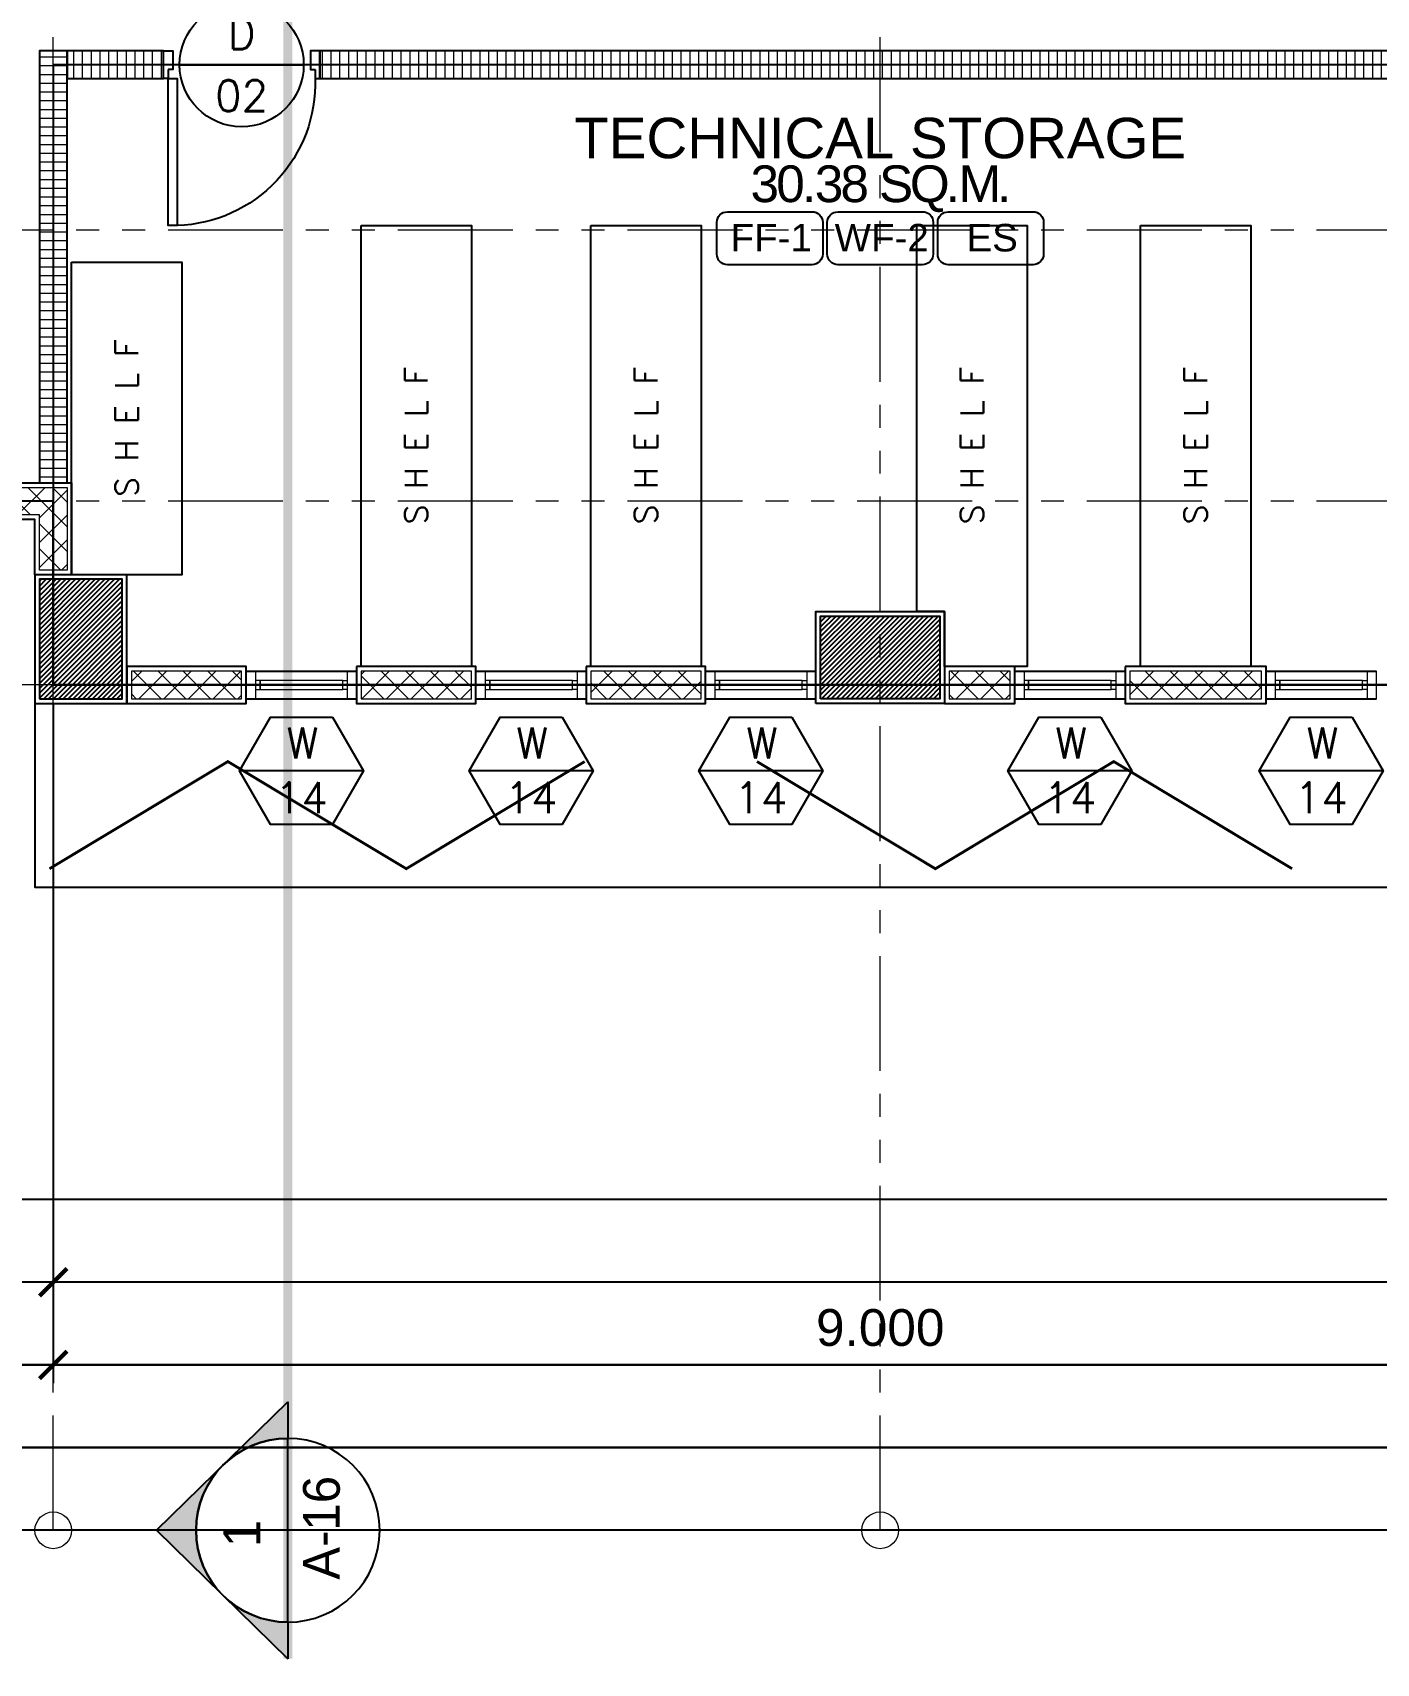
# Model space of a CAD drawing. Header units: metres. Extents: x -12400 to 1, y 0 to 106422.
# Drawn here: x -12069.87 to -12062.55, y 106383.25 to 106392.12 of the extents above; entities that cross this region are included whole.
import ezdxf
from ezdxf.enums import TextEntityAlignment as Align

# ---------------------------------------------------------------- set-up
doc = ezdxf.new("R2010")
doc.units = ezdxf.units.M
doc.header["$PDMODE"] = 35
doc.linetypes.add('CENTER', pattern=[2, 1.25, -0.25, 0.25, -0.25])
doc.linetypes.add('PHANTOM2', pattern=[1.25, 0.625, -0.125, 0.125, -0.125, 0.125, -0.125])
for name, color, linetype, lineweight in [('.3', 6, 'Continuous', 30), ('0.1', 1, 'Continuous', 9), ('0.20', 2, 'Continuous', 20), ('A-DIM-100', 8, 'Continuous', 0), ('DIM 001', 251, 'Continuous', 13), ('HATCH', 250, 'Continuous', 5), ('W', 140, 'Continuous', 80)]:
    doc.layers.add(name, color=color, linetype=linetype, lineweight=lineweight)
for name, color, linetype in [('1AR', 1, 'Continuous'), ('A_ELEV_TARGET', 1, 'Continuous'), ('FIXTURE', 35, 'Continuous'), ('FURNITURE', 1, 'Continuous'), ('SCH-DOOR', 23, 'Continuous'), ('SCH-FLR', 224, 'Continuous'), ('SCH-WIND', 181, 'Continuous'), ('stone', 15, 'Continuous'), ('txt', 2, 'Continuous'), ('WALL', 7, 'Continuous'), ('WINDOW', 1, 'Continuous')]:
    doc.layers.add(name, color=color, linetype=linetype)
doc.layers.add('GUIDELINES', color=206, linetype='Continuous', plot=False)
doc.styles.add('1', font='architxt.shx', dxfattribs={"width": 0.85, "height": 400})
doc.styles.add('arial', font='arial.ttf')
doc.styles.add('Arial-Bold', font='arial.ttf')
doc.styles.add('DIMTXT-100', font='arial.ttf')
doc.styles.add('swis721', font='swiss.ttf')
doc.styles.add('T-0.15', font='romans.shx', dxfattribs={"height": 0.15})
doc.styles.add('T.25', font='romans.shx', dxfattribs={"height": 0.2})
doc.dimstyles.new('D-100', dxfattribs={"dimtxt": 0.2, "dimasz": 0.15, "dimexe": 0.1, "dimexo": 0.1, "dimgap": 0.1, "dimtad": 1, "dimdec": 3, "dimzin": 4, "dimdsep": 46, "dimtxsty": 'DIMTXT-100', "dimblk": 'ARCHTICK', "dimcen": 0.2, "dimdle": 0.1, "dimclrd": 8, "dimclre": 8, "dimclrt": 2, "dimadec": 0, "dimazin": 1, "dimtfac": 1, "dimtdec": 3, "dimtofl": 0, "dimtmove": 2, "dimatfit": 3, "dimfxl": 1, "dimarcsym": 0})
doc.dimstyles.new('DIM 200', dxfattribs={"dimtxt": 200, "dimasz": 1, "dimexe": 0, "dimexo": 40, "dimgap": 50, "dimtad": 1, "dimtoh": 1, "dimdec": 0, "dimlfac": 2, "dimtxsty": 'swis721', "dimblk": 'CIR', "dimcen": 0, "dimclrd": 155, "dimclre": 155, "dimclrt": 4, "dimadec": 0, "dimazin": 0, "dimtfac": 1, "dimtdec": 0, "dimtix": 1, "dimtmove": 1, "dimatfit": 3, "dimldrblk": 'CIR', "dimfxl": 0, "dimarcsym": 0})

# ---------------------------------------------------------------- blocks, each defined once
blk = doc.blocks.new('CIR')
at = {"color": 4}
blk.add_circle((0, 0), 50, dxfattribs=at)
blk = doc.blocks.new('D-TAG')
at = {"layer": 'SCH-DOOR'}
blk.add_line((-0.2999999999883585, 0), (0.2999999999883585, 0), dxfattribs=at)
blk.add_circle((0, 5.821121362714621e-11), 0.3, dxfattribs=at)
at = {"layer": 'SCH-DOOR', "color": 2, "style": 'T-0.15'}
for tag, p in [('D-TAG', (-7.105427357601002e-14, 0.150000000029106)), ('D-NO', (-7.105427357601002e-14, -0.1499999999709054))]:
    blk.add_attdef(tag, text='', height=0.15, dxfattribs=at).set_placement(p, align=Align.MIDDLE_CENTER)
blk = doc.blocks.new('_ArchTick')
at = {"color": 0, "linetype": 'ByBlock', "const_width": 0.15}
blk.add_lwpolyline([(-0.5, -0.5), (0.5, 0.5)], dxfattribs=at)
blk = doc.blocks.new('*D1876')
at = {"layer": 'DEFPOINTS', "color": 0, "transparency": 16777216}
for p in [(-12069.75441529414, 106393.8452236537), (-12058.60441529416, 106393.8452236537), (-12060.75441529412, 106389.5702236539)]:
    blk.add_point(p, dxfattribs=at)
at = {"layer": 'DIM 001', "color": 8, "lineweight": -2, "transparency": 16777216}
for p, q in [((-12058.60441529416, 106389.4702236539), (-12058.60441529416, 106393.9452236537)), ((-12069.65441529414, 106393.8452236537), (-12058.50441529416, 106393.8452236537)), ((-12060.65441529412, 106389.5702236539), (-12058.50441529416, 106389.5702236539))]:
    blk.add_line(p, q, dxfattribs=at)
at = {"layer": 'DIM 001', "color": 8, "lineweight": -2, "transparency": 16777216, "xscale": 0.15, "yscale": 0.15, "zscale": 0.15}
for p, rotation in [((-12058.60441529416, 106393.8452236537), 90), ((-12058.60441529416, 106389.5702236539), 270)]:
    blk.add_blockref('_ArchTick', p, dxfattribs=dict(at, rotation=rotation))
at = {"layer": 'DIM 001', "color": 2, "transparency": 16777216, "insert": (-12058.80652989168, 106391.7077236538), "char_height": 0.2, "attachment_point": 5, "rotation": 90, "style": 'DIMTXT-100'}
blk.add_mtext('4.275', dxfattribs=at)
blk = doc.blocks.new('*D1853')
at = {"layer": 'DEFPOINTS', "color": 0, "transparency": 16777216}
for p in [(-12086.75441529414, 106388.5702236537), (-12060.75441529414, 106388.5702236537), (-12060.75441529414, 106384.4202236537)]:
    blk.add_point(p, dxfattribs=at)
at = {"layer": 'DIM 001', "color": 8, "lineweight": -2, "transparency": 16777216}
for p, q in [((-12086.75441529414, 106388.4702236537), (-12086.75441529414, 106384.3202236537)), ((-12060.75441529414, 106388.4702236537), (-12060.75441529414, 106384.3202236537)), ((-12086.85441529414, 106384.4202236537), (-12060.65441529414, 106384.4202236537))]:
    blk.add_line(p, q, dxfattribs=at)
at = {"layer": 'DIM 001', "color": 8, "lineweight": -2, "transparency": 16777216, "xscale": 0.15, "yscale": 0.15, "zscale": 0.15, "rotation": 180}
blk.add_blockref('_ArchTick', (-12086.75441529414, 106384.4202236537), dxfattribs=at)
at = {"layer": 'DIM 001', "color": 8, "lineweight": -2, "transparency": 16777216, "xscale": 0.15, "yscale": 0.15, "zscale": 0.15}
blk.add_blockref('_ArchTick', (-12060.75441529414, 106384.4202236537), dxfattribs=at)
at = {"layer": 'DIM 001', "color": 2, "transparency": 16777216, "insert": (-12073.75441529414, 106384.6223382513), "char_height": 0.2, "attachment_point": 5, "style": 'DIMTXT-100'}
blk.add_mtext('26.000', dxfattribs=at)
blk = doc.blocks.new('*D1894')
at = {"layer": 'DEFPOINTS', "color": 0, "transparency": 16777216}
for p in [(-12074.87941529412, 106389.6702236537), (-12069.75441529414, 106388.5702236537), (-12069.75441529414, 106384.8702236537)]:
    blk.add_point(p, dxfattribs=at)
at = {"layer": 'DIM 001', "color": 8, "lineweight": -2, "transparency": 16777216}
for p, q in [((-12074.87941529412, 106389.5702236537), (-12074.87941529412, 106384.7702236537)), ((-12069.75441529414, 106388.4702236537), (-12069.75441529414, 106384.7702236537)), ((-12074.97941529412, 106384.8702236537), (-12069.65441529414, 106384.8702236537))]:
    blk.add_line(p, q, dxfattribs=at)
at = {"layer": 'DIM 001', "color": 8, "lineweight": -2, "transparency": 16777216, "xscale": 0.15, "yscale": 0.15, "zscale": 0.15, "rotation": 180}
blk.add_blockref('_ArchTick', (-12074.87941529412, 106384.8702236537), dxfattribs=at)
at = {"layer": 'DIM 001', "color": 8, "lineweight": -2, "transparency": 16777216, "xscale": 0.15, "yscale": 0.15, "zscale": 0.15}
blk.add_blockref('_ArchTick', (-12069.75441529414, 106384.8702236537), dxfattribs=at)
at = {"layer": 'DIM 001', "color": 2, "transparency": 16777216, "insert": (-12072.31691529413, 106385.0723382513), "char_height": 0.2, "attachment_point": 5, "style": 'DIMTXT-100'}
blk.add_mtext('5.125', dxfattribs=at)
blk = doc.blocks.new('*D1895')
at = {"layer": 'DEFPOINTS', "color": 0, "transparency": 16777216}
for p in [(-12069.75441529414, 106388.5702236537), (-12060.75441529414, 106388.5702236537), (-12060.75441529414, 106384.8702236537)]:
    blk.add_point(p, dxfattribs=at)
at = {"layer": 'DIM 001', "color": 8, "lineweight": -2, "transparency": 16777216}
for p, q in [((-12069.75441529414, 106388.4702236537), (-12069.75441529414, 106384.7702236537)), ((-12060.75441529414, 106388.4702236537), (-12060.75441529414, 106384.7702236537)), ((-12069.85441529414, 106384.8702236537), (-12060.65441529414, 106384.8702236537))]:
    blk.add_line(p, q, dxfattribs=at)
at = {"layer": 'DIM 001', "color": 8, "lineweight": -2, "transparency": 16777216, "xscale": 0.15, "yscale": 0.15, "zscale": 0.15, "rotation": 180}
blk.add_blockref('_ArchTick', (-12069.75441529414, 106384.8702236537), dxfattribs=at)
at = {"layer": 'DIM 001', "color": 8, "lineweight": -2, "transparency": 16777216, "xscale": 0.15, "yscale": 0.15, "zscale": 0.15}
blk.add_blockref('_ArchTick', (-12060.75441529414, 106384.8702236537), dxfattribs=at)
at = {"layer": 'DIM 001', "color": 2, "transparency": 16777216, "insert": (-12065.25441529414, 106385.0723382513), "char_height": 0.2, "attachment_point": 5, "style": 'DIMTXT-100'}
blk.add_mtext('9.000', dxfattribs=at)
blk = doc.blocks.new('*D1855')
at = {"layer": 'DEFPOINTS', "color": 0, "transparency": 16777216}
for p in [(-12071.27941529413, 106398.7202236537), (-12069.75441529414, 106388.5702236537), (-12071.27941529413, 106385.3202236537)]:
    blk.add_point(p, dxfattribs=at)
at = {"layer": 'DIM 001', "color": 8, "lineweight": -2, "transparency": 16777216}
for p, q in [((-12071.27941529413, 106398.6202236537), (-12071.27941529413, 106385.2202236537)), ((-12069.75441529414, 106388.4702236537), (-12069.75441529414, 106385.2202236537)), ((-12069.65441529414, 106385.3202236537), (-12071.37941529413, 106385.3202236537))]:
    blk.add_line(p, q, dxfattribs=at)
at = {"layer": 'DIM 001', "color": 8, "lineweight": -2, "transparency": 16777216, "xscale": 0.15, "yscale": 0.15, "zscale": 0.15, "rotation": 180}
blk.add_blockref('_ArchTick', (-12071.27941529413, 106385.3202236537), dxfattribs=at)
at = {"layer": 'DIM 001', "color": 8, "lineweight": -2, "transparency": 16777216, "xscale": 0.15, "yscale": 0.15, "zscale": 0.15}
blk.add_blockref('_ArchTick', (-12069.75441529414, 106385.3202236537), dxfattribs=at)
at = {"layer": 'DIM 001', "color": 2, "transparency": 16777216, "insert": (-12070.51691529413, 106385.5223382512), "char_height": 0.2, "attachment_point": 5, "style": 'DIMTXT-100'}
blk.add_mtext('1.525', dxfattribs=at)
blk = doc.blocks.new('A$C1B753C5A')
at = {"layer": 'WALL'}
h = blk.add_hatch(dxfattribs=at)
h.set_pattern_fill('ANSI31', color=250, scale=0.15)
h.set_pattern_definition([(45, (-1494.388102653662, 303.0677240852394), (-0.01325825214724777, 0.01325825214724777), [])])
h.paths.add_polyline_path([(0.4750000000001364, 0.6749999999999545), (0.02500000000009089, 0.6749999999999545), (0.02500000000009095, 0.02499999999997721), (0.4750000000001364, 0.02499999999997721)])
at = {"color": 7}
blk.add_lwpolyline([(0, 0), (0.5000000000002274, 0), (0.5000000000002274, 0.6999999999999318), (0, 0.6999999999999318)], close=True, dxfattribs=at)
at = {"layer": 'stone', "color": 5}
blk.add_lwpolyline([(0.02500000000009095, 0.02499999999997726), (0.4750000000001364, 0.02499999999997726), (0.4750000000001364, 0.6749999999999545), (0.02500000000009095, 0.6749999999999545)], close=True, dxfattribs=at)
blk = doc.blocks.new('COLUMNS2F')
blk.add_blockref('A$C1B753C5A', (-12146.05441529414, 106325.6499565114))
at = {"xscale": -1, "rotation": 270}
blk.add_blockref('A$C1B753C5A', (-12141.80441529414, 106325.6499565114), dxfattribs=at)
blk = doc.blocks.new('A$C5BEE79EC')
at = {"layer": 'FIXTURE', "color": 3}
for points in [[(-0.1000000000003638, 0.8250000000008413), (-0.1500000000000909, 0.8250000000008413), (-0.1500000000000909, 0.850000000001387), (0, 0.850000000001387), (0, 0.8000000000002956), (-0.1000000000003638, 0.8000000000002956), (-0.1000000000003638, 0.8250000000008413)], [(-0.1000000000003638, 0.0250000000005457), (-0.1500000000000909, 0.0250000000005457), (-0.1500000000000909, 0), (0, 0), (0, 0.05000000000109139), (-0.1000000000003638, 0.05000000000109139), (-0.1000000000003638, 0.0250000000005457)]]:
    blk.add_lwpolyline(points, dxfattribs=at)
at = {"layer": 'FIXTURE', "color": 2, "ltscale": 0.3}
blk.add_lwpolyline([(-0.1500000000000909, 0.0250000000005457), (-0.1500000000000909, 0.0750000000007276), (-0.9500000000003865, 0.0750000000007276), (-0.9500000000003865, 0.0250000000005457)], close=True, dxfattribs=at)
at = {"layer": 'FIXTURE', "color": 1}
blk.add_arc((-0.1750000000002387, 0.05000000000063665), 0.7754031209637504, 88.15238973399559, 178.1523897339972, dxfattribs=at)
blk = doc.blocks.new('*U1774')
at = {"layer": 'HATCH'}
h = blk.add_hatch(dxfattribs=at)
h.set_pattern_fill('ANSI37', color=256, scale=0.03, angle=-180)
h.set_pattern_definition([(225, (-0.4374999999831163, 0), (0.06735192090801863, -0.06735192090801868), []), (314.9999999999999, (-0.4374999999831163, 0), (0.06735192090801868, 0.06735192090801861), [])])
h.paths.add_polyline_path([(0.02500000000873115, 0.1749999999883585), (0.02500000000873115, 0.02499999999417923), (0.6250000000223406, 0.02499999999417923), (0.6250000000223406, 0.1749999999883585)])
blk.add_lwpolyline([(0, 0.1999999999825377), (0, 0), (0.6500000000165198, 0), (0.6500000000165198, 0.1999999999825377)], close=True)
blk.add_lwpolyline([(0.02500000000873115, 0.1749999999883585), (0.02500000000873115, 0.02499999999417923), (0.6250000000223406, 0.02499999999417923), (0.6250000000223406, 0.1749999999883585)], close=True, dxfattribs=at)
blk = doc.blocks.new('*U1762')
at = {"layer": 'HATCH'}
h = blk.add_hatch(dxfattribs=at)
h.set_pattern_fill('ANSI37', color=256, scale=0.03, angle=-180)
h.set_pattern_definition([(225, (-0.3199999999985496, 0), (0.06735192090801863, -0.06735192090801868), []), (314.9999999999999, (-0.3199999999985496, 0), (0.06735192090801868, 0.06735192090801861), [])])
h.paths.add_polyline_path([(0.02500000000873115, 0.1749999999883585), (0.02500000000873115, 0.02499999999417923), (0.7425000000069073, 0.02499999999417923), (0.7425000000069073, 0.1749999999883585)])
blk.add_lwpolyline([(0, 0.1999999999825377), (0, 0), (0.7675000000010865, 0), (0.7675000000010865, 0.1999999999825377)], close=True)
blk.add_lwpolyline([(0.02500000000873115, 0.1749999999883585), (0.02500000000873115, 0.02499999999417923), (0.7425000000069073, 0.02499999999417923), (0.7425000000069073, 0.1749999999883585)], close=True, dxfattribs=at)
blk = doc.blocks.new('*U1761')
at = {"layer": 'HATCH'}
h = blk.add_hatch(dxfattribs=at)
h.set_pattern_fill('ANSI37', color=256, scale=0.03, angle=-180)
h.set_pattern_definition([(225, (-0.7049999999845002, 0), (0.06735192090801863, -0.06735192090801868), []), (314.9999999999999, (-0.7049999999845002, 0), (0.06735192090801868, 0.06735192090801861), [])])
h.paths.add_polyline_path([(0.02500000000873115, 0.1749999999883585), (0.02500000000873115, 0.02499999999417923), (0.3575000000209567, 0.02499999999417923), (0.3575000000209567, 0.1749999999883585)])
blk.add_lwpolyline([(0, 0.1999999999825377), (0, 0), (0.382500000015136, 0), (0.382500000015136, 0.1999999999825377)], close=True)
blk.add_lwpolyline([(0.02500000000873115, 0.1749999999883585), (0.02500000000873115, 0.02499999999417923), (0.3575000000209567, 0.02499999999417923), (0.3575000000209567, 0.1749999999883585)], close=True, dxfattribs=at)
blk = doc.blocks.new('*U297')
at = {"layer": 'HATCH'}
h = blk.add_hatch(dxfattribs=at)
h.set_pattern_fill('ANSI31', color=256, scale=0.015, angle=45)
h.set_pattern_definition([(90, (6.362500000032014, 0), (-0.04762500000000001, 0), [])])
h.paths.add_polyline_path([(7.45000000003165, 0), (7.45000000003165, 0.1499999999796273), (0, 0.1499999999796273), (0, 0)])
at = {"color": 3}
blk.add_lwpolyline([(7.45000000003165, 0), (7.45000000003165, 0.1499999999796273), (0, 0.1499999999796273), (0, 0)], close=True, dxfattribs=at)
blk = doc.blocks.new('*U298')
at = {"layer": 'HATCH'}
h = blk.add_hatch(dxfattribs=at)
h.set_pattern_fill('ANSI31', color=256, scale=0.015, angle=45)
h.set_pattern_definition([(90, (1.262499999927967, 0), (-0.04762500000000001, 0), [])])
h.paths.add_polyline_path([(2.349999999927603, 0), (2.349999999927603, 0.1499999999796273), (0, 0.1499999999796273), (0, 0)])
at = {"color": 3}
blk.add_lwpolyline([(2.349999999927603, 0), (2.349999999927603, 0.1499999999796273), (0, 0.1499999999796273), (0, 0)], close=True, dxfattribs=at)
blk = doc.blocks.new('*U1771')
at = {"layer": 'HATCH'}
h = blk.add_hatch(dxfattribs=at)
h.set_pattern_fill('ANSI31', color=256, scale=0.015, angle=45)
h.set_pattern_definition([(90, (-0.5625000000145528, 0), (-0.04762500000000001, 0), [])])
h.paths.add_polyline_path([(0.5249999999850834, 0), (0.5249999999850834, 0.1499999999796273), (0, 0.1499999999796273), (0, 0)])
at = {"color": 3}
blk.add_lwpolyline([(0.5249999999850834, 0), (0.5249999999850834, 0.1499999999796273), (0, 0.1499999999796273), (0, 0)], close=True, dxfattribs=at)
blk = doc.blocks.new('FP_5F')
at = {"layer": 'HATCH'}
h = blk.add_hatch(dxfattribs=at)
h.set_pattern_fill('ANSI37', color=256, scale=0.03)
h.set_pattern_definition([(45, (12161.35441529414, -106386.5702236537), (-0.06735192090801866, 0.06735192090801866), []), (135, (12161.35441529414, -106386.5702236537), (-0.06735192090801866, -0.06735192090801864), [])])
h.paths.add_polyline_path([(17.87499999993997, 2.025000000008731), (17.87499999993997, 2.175000000017462), (18.17500000000655, 2.175000000133878), (18.17500000000655, 1.725000000005821), (18.02499999999418, 1.725000000005821), (18.02499999999418, 2.025000000125146)])
at = {"layer": '.3', "color": 3}
for points in [[(19.22499999996762, 1.100000000005821), (19.67499999996653, 1.100000000005821)], [(20.47499999998399, 1.100000000005821), (20.9249999999829, 1.100000000005821)], [(21.72500000000036, 1.100000000005821), (22.17499999999927, 1.100000000005821)], [(23.40749999999753, 1.100000000020373), (23.85749999999643, 1.100000000020373)], [(24.77499999998145, 1.100000000005821), (25.22499999998217, 1.100000000005821)]]:
    blk.add_lwpolyline(points, dxfattribs=at)
blk.add_lwpolyline([(17.84999999994034, 2.000000000014552), (17.84999999994034, 2.200000000011642), (18.19999999999527, 2.200000000128057), (18.19999999999527, 1.700000000011642), (17.99999999999454, 1.700000000011642), (17.99999999999454, 2.000000000130967)], close=True)
blk.add_lwpolyline([(22.95000000000073, 1.200000000011642), (22.95000000000073, 1.5), (22.79999999999927, 1.5)])
at = {"layer": '0.20'}
for points in [[(19.14999999996689, 1.17500000000291), (19.19999999996617, 1.17500000000291), (19.19999999996617, 1.025000000008731), (19.14999999996689, 1.025000000008731)], [(19.74999999996726, 1.17500000000291), (19.69999999996617, 1.17500000000291), (19.69999999996617, 1.025000000008731), (19.74999999996726, 1.025000000008731)], [(20.39999999998327, 1.17500000000291), (20.44999999998436, 1.17500000000291), (20.44999999998436, 1.025000000008731), (20.39999999998327, 1.025000000008731)], [(20.99999999998363, 1.17500000000291), (20.94999999998254, 1.17500000000291), (20.94999999998254, 1.025000000008731), (20.99999999998363, 1.025000000008731)], [(21.64999999999964, 1.17500000000291), (21.70000000000073, 1.17500000000291), (21.70000000000073, 1.025000000008731), (21.64999999999964, 1.025000000008731)], [(22.25, 1.17500000000291), (22.20000000000073, 1.17500000000291), (22.20000000000073, 1.025000000008731), (22.25, 1.025000000008731)], [(23.3324999999968, 1.175000000017462), (23.38249999999789, 1.175000000017462), (23.38249999999789, 1.025000000023283), (23.3324999999968, 1.025000000023283)], [(23.93249999999716, 1.175000000017462), (23.88249999999789, 1.175000000017462), (23.88249999999789, 1.025000000023283), (23.93249999999716, 1.025000000023283)], [(24.69999999998254, 1.17500000000291), (24.74999999998181, 1.17500000000291), (24.74999999998181, 1.025000000008731), (24.69999999998254, 1.025000000008731)], [(25.2999999999829, 1.17500000000291), (25.24999999998181, 1.17500000000291), (25.24999999998181, 1.025000000008731), (25.2999999999829, 1.025000000008731)], [(19.22499999996762, 1.125), (19.19999999996617, 1.125), (19.19999999996617, 1.075000000011642), (19.22499999996762, 1.075000000011642)], [(19.67499999996653, 1.125), (19.69999999996617, 1.125), (19.69999999996617, 1.075000000011642), (19.67499999996653, 1.075000000011642)], [(20.47499999998399, 1.125), (20.44999999998436, 1.125), (20.44999999998436, 1.075000000011642), (20.47499999998399, 1.075000000011642)], [(20.9249999999829, 1.125), (20.94999999998254, 1.125), (20.94999999998254, 1.075000000011642), (20.9249999999829, 1.075000000011642)], [(21.72500000000036, 1.125), (21.70000000000073, 1.125), (21.70000000000073, 1.075000000011642), (21.72500000000036, 1.075000000011642)], [(22.17499999999927, 1.125), (22.20000000000073, 1.125), (22.20000000000073, 1.075000000011642), (22.17499999999927, 1.075000000011642)], [(23.40749999999753, 1.125000000014552), (23.38249999999789, 1.125000000014552), (23.38249999999789, 1.075000000026193), (23.40749999999753, 1.075000000026193)], [(23.85749999999825, 1.125000000014552), (23.88249999999789, 1.125000000014552), (23.88249999999789, 1.075000000026193), (23.85749999999825, 1.075000000026193)], [(24.77499999998145, 1.125), (24.74999999998181, 1.125), (24.74999999998181, 1.075000000011642), (24.77499999998145, 1.075000000011642)], [(25.22499999998217, 1.125), (25.24999999998181, 1.125), (25.24999999998181, 1.075000000011642), (25.22499999998217, 1.075000000011642)]]:
    blk.add_lwpolyline(points, close=True, dxfattribs=at)
at = {"layer": '0.20', "color": 8}
for points in [[(19.67499999996653, 1.125), (19.22499999996762, 1.125), (19.22499999996762, 1.075000000011642), (19.67499999996653, 1.075000000011642)], [(20.9249999999829, 1.125), (20.47499999998399, 1.125), (20.47499999998399, 1.075000000011642), (20.9249999999829, 1.075000000011642)], [(22.17499999999927, 1.125), (21.72500000000036, 1.125), (21.72500000000036, 1.075000000011642), (22.17499999999927, 1.075000000011642)], [(23.85749999999825, 1.125000000014552), (23.40749999999753, 1.125000000014552), (23.40749999999753, 1.075000000026193), (23.85749999999825, 1.075000000026193)], [(25.22499999998217, 1.125), (24.77499999998145, 1.125), (24.77499999998145, 1.075000000011642), (25.22499999998217, 1.075000000011642)]]:
    blk.add_lwpolyline(points, close=True, dxfattribs=at)
at = {"layer": '1AR', "color": 1}
blk.add_lwpolyline([(18, 1.000000000160071), (18, 2.91038304567337e-11), (28.19999999999891, 0), (28.19999999999891, 20.69999999998254), (18, 20.69999999998254), (18, 19.69999999998254)], dxfattribs=at)
at = {"layer": 'FIXTURE'}
for points in [[(20.99160402716007, 0.6833166984724812, 0.015, 0.015, 0), (20.0208020139562, 0.09999999986030161, 0.015, 0.015, 0), (19.05000000075233, 0.6833166984724812, 0.015, 0.015, 0), (18.07919798754847, 0.09999999986030161, 0, 0, 0)], [(21.92919798786352, 0.6833166984724812, 0.015, 0.015, 0), (22.90000000106738, 0.09999999986030161, 0.015, 0.015, 0), (23.87080201427125, 0.6833166984724812, 0.015, 0.015, 0), (24.84160402747511, 0.09999999986030161, 0, 0, 0)]]:
    blk.add_lwpolyline(points, format="xyseb", dxfattribs=at)
at = {"layer": 'FURNITURE'}
for points in [[(19.77499999997599, 3.600000000005821), (20.37499999997635, 3.600000000005821), (20.37499999997635, 1.19999999999709), (19.77499999997599, 1.19999999999709)], [(21.02499999999236, 3.600000000005821), (21.62499999999272, 3.600000000005821), (21.62499999999272, 1.19999999999709), (21.02499999999236, 1.19999999999709)], [(22.95000000000073, 1.200000000011642), (22.95000000000073, 1.5), (22.79999999999927, 1.5), (22.79999999999927, 3.600000000020373), (23.39999999999782, 3.600000000020373), (23.39999999999782, 1.200000000011642)], [(24.01624999999694, 3.600000000005821), (24.61624999999731, 3.600000000005821), (24.61624999999731, 1.19999999999709), (24.01624999999694, 1.19999999999709)], [(18.19999999999527, 3.400000000023283), (18.79999999999563, 3.400000000023283), (18.79999999999563, 1.700000000011642), (18.19999999999527, 1.700000000011642)]]:
    blk.add_lwpolyline(points, close=True, dxfattribs=at)
at = {"layer": 'GUIDELINES'}
for points in [[(1.100000000000364, 19.60000000000582), (10.10000000000036, 19.60000000000582), (10.10000000000036, 18.90000000000873), (18.10000000000036, 18.90000000000873), (18.10000000000036, 19.60000000000582), (27.10000000000036, 19.60000000000582), (27.10000000000036, 1.100000000005821), (18.10000000000036, 1.100000000005821), (18.10000000000036, 2.100000000122236), (10.10000000000036, 2.100000000122236), (10.10000000000036, 1.100000000005821), (1.100000000000364, 1.100000000005821)], [(18.10000000000036, 4.475000000005821), (18.10000000000036, 2.099999999991269), (12.95000000000073, 2.099999999991269), (12.95000000000073, 6.374999999985448), (18.10000000000036, 6.374999999985448), (18.10000000000036, 10.62499999998545), (27.10000000000036, 10.62499999998545), (27.10000000000036, 4.475000000005821)], [(27.10000000000036, 4.475000000005821), (27.10000000000036, 4.475000000005821), (27.10000000000036, 4.475000000005821), (18.09999999994579, 4.475000000005821), (18.10000000000036, 1.099999999991269), (27.10000000002947, 1.099999999991269)]]:
    blk.add_lwpolyline(points, close=True, dxfattribs=at)
at = {"layer": 'HATCH'}
blk.add_lwpolyline([(17.87499999993452, 2.025000000008731), (17.87499999993452, 2.175000000017462), (18.17500000000109, 2.175000000133878), (18.17500000000109, 1.725000000005821), (18.02499999998872, 1.725000000005821), (18.02499999998872, 2.025000000125146)], close=True, dxfattribs=at)
at = {"layer": 'WINDOW'}
for p, q in [((19.14999999996689, 1.17500000000291), (19.74999999996726, 1.17500000000291)), ((20.39999999998327, 1.17500000000291), (20.99999999998363, 1.17500000000291)), ((21.64999999999964, 1.17500000000291), (22.25, 1.17500000000291)), ((23.3324999999968, 1.175000000017462), (23.93249999999716, 1.175000000017462)), ((24.69999999998254, 1.17500000000291), (25.2999999999829, 1.17500000000291)), ((19.14999999996689, 1.025000000008731), (19.74999999996726, 1.025000000008731)), ((20.39999999998327, 1.025000000008731), (20.99999999998363, 1.025000000008731)), ((21.64999999999964, 1.025000000008731), (22.25, 1.025000000008731)), ((23.3324999999968, 1.025000000023283), (23.93249999999716, 1.025000000023283)), ((24.69999999998254, 1.025000000008731), (25.2999999999829, 1.025000000008731))]:
    blk.add_line(p, q, dxfattribs=at)
for name, p in [('COLUMNS2F', (12164.05441529414, -106324.6499565114)), ('*U1774', (18.5, 1.000000000014552)), ('*U1774', (19.74999999996726, 1.000000000014552)), ('*U1774', (20.99999999998363, 1.000000000014552)), ('*U1761', (22.94999999999891, 1.000000000014552)), ('*U1762', (23.93249999999716, 1.000000000014552))]:
    blk.add_blockref(name, p)
at = {"color": 1, "rotation": 90}
blk.add_blockref('*U298', (18.17499999997199, 2.200000000098953), dxfattribs=at)
at = {"color": 1}
for name, p in [('*U1771', (18.17499999997199, 4.400000000023283)), ('*U297', (19.54999999994652, 4.400000000023283))]:
    blk.add_blockref(name, p, dxfattribs=at)
at = {"layer": 'WALL', "xscale": -1, "rotation": 270}
blk.add_blockref('A$C5BEE79EC', (18.69999999994434, 4.55000000000291), dxfattribs=at)
at = {"layer": '0.1', "color": 2, "char_height": 0.125, "attachment_point": 5, "rotation": 89.99999999999993, "style": 'T.25'}
for insert in [(18.49971440520858, 2.55250540918496), (20.0747144051893, 2.402505409176229), (21.32471440520567, 2.402505409176229), (23.09971440521076, 2.40250540919078), (24.31596440521025, 2.402505409176229)]:
    blk.add_mtext_dynamic_manual_height_columns('{\\C3;S H E L F}', width=1.286489697929028, gutter_width=1, heights=[0], dxfattribs=dict(at, insert=insert))
blk = doc.blocks.new('W-TAG')
at = {"layer": 'SCH-WIND'}
blk.add_line((-0.2999999999883585, 1.4210854715202e-14), (0.2999999999883585, -1.4210854715202e-14), dxfattribs=at)
blk.add_lwpolyline([(-0.1500000000232831, 0.2598076211288429), (-0.3000000000465661, 1.4210854715202e-14), (-0.1500000000232831, -0.2598076211288429), (0.1499999999650754, -0.2598076211288429), (0.2999999999883585, -1.4210854715202e-14), (0.1499999999650754, 0.2598076211288429)], close=True, dxfattribs=at)
at = {"layer": 'SCH-WIND', "color": 2, "style": 'T-0.15'}
for tag, p in [('W-TAG', (-0.005861362880693832, 0.1346037882111908)), ('W-NO', (-1.4210854715202e-14, -0.1299038105644215))]:
    blk.add_attdef(tag, text='', height=0.15, dxfattribs=at).set_placement(p, align=Align.MIDDLE_CENTER)
blk = doc.blocks.new('SEC_TARGET_ARROW')
at = {"ltscale": 100}
h = blk.add_hatch(color=1, dxfattribs=at)
edge = h.paths.add_edge_path()
edge.add_line((-3.446809267586795, -3.622085845597613), (-8.881784197001252e-16, -6.992020377082518))
edge.add_line((-9.184850993605148e-16, -6.992020377082517), (-9.184850993605148e-16, -5.000000000000001))
edge.add_ellipse((-9.184850993605148e-16, -1.021405182655144e-14), major_axis=(3.535533905932495, 3.535533905932495), ratio=0.9999999999999757, start_angle=181.4203847488388, end_angle=225.0000000000007, ccw=False)
edge = h.paths.add_edge_path()
edge.add_line((-3.543432867843658, 3.527617256886659), (-7.151521909318397, -8.881784197001252e-16))
edge.add_line((-7.151521909318398, -1.110223024625157e-15), (-3.543432867821539, -3.527617256908707))
edge.add_ellipse((-9.184850993605148e-16, -2.842170943040401e-14), major_axis=(-3.535533905932701, 3.535533905932701), ratio=0.999999999999968, start_angle=0.12815158020111994, end_angle=89.87184842015631, ccw=False)
edge = h.paths.add_edge_path()
edge.add_ellipse((-9.184850993605148e-16, -4.662936703425657e-14), major_axis=(3.535533905932749, 3.535533905932749), ratio=0.9999999999999926, start_angle=405.0000000000002, end_angle=448.57961525079867, ccw=False)
edge.add_line((-9.184850993605148e-16, 4.999999999999998), (-9.184850993605148e-16, 6.992020377081351))
edge.add_line((-9.184850993605148e-16, 6.992020377081353), (-3.446809267563513, 3.622085845619586))
at = {"color": 1, "ltscale": 100}
for p, q in [((-7.151521909318398, -1.110223024625157e-15), (-9.184850993605148e-16, 6.992020377081353)), ((-9.184850993605148e-16, 4.999999999999998), (-9.184850993605148e-16, 6.992020377081353)), ((-7.151521909318398, -1.110223024625157e-15), (-9.184850993605148e-16, -6.992020377082517)), ((-9.184850993605148e-16, -6.992020377082517), (-9.184850993605148e-16, -5))]:
    blk.add_line(p, q, dxfattribs=at)
blk.add_arc((-9.184850993605148e-16, -1.110223024625157e-15), 4.999999999999999, 90, 270, dxfattribs=at)
blk = doc.blocks.new('*U27')
at = {"color": 1, "ltscale": 100}
blk.add_line((5, 0), (-5, 0), dxfattribs=at)
blk.add_circle((0, 0), 5, dxfattribs=at)
at = {"layer": 'A_ELEV_TARGET', "rotation": 270}
blk.add_blockref('SEC_TARGET_ARROW', (0, -1.065814103640151e-15), dxfattribs=at)
at = {"color": 2, "ltscale": 100, "style": '1', "width": 0.8500000000349246}
for tag, p in [('DWG.NO.', (0, 1.499001778175691)), ('SHT.NO.', (0, -1.565098884050283))]:
    blk.add_attdef(tag, text='', height=2, dxfattribs=at).set_placement(p, align=Align.MIDDLE_CENTER)
blk = doc.blocks.new('GRID1')
at = {"color": 6, "linetype": 'PHANTOM2'}
for points in [[(-12143.25441529414, 106384.7702236537), (-12143.25441529414, 106412.5702236537)], [(-12138.75441529414, 106384.7702236537), (-12138.75441529414, 106412.5702236537)], [(-12130.75441529413, 106391.8452236537), (-12163.75441529414, 106391.8452236537)], [(-12130.7544152941, 106390.3702236538), (-12163.75441529411, 106390.3702236538)], [(-12130.75441529413, 106389.3702236537), (-12163.75441529414, 106389.3702236537)]]:
    blk.add_leader(points, dimstyle='DIM 200', override={"dimasz": 0.002, "dimgap": 60, "dimtad": 0}, dxfattribs=at)

msp = doc.modelspace()

# ---------------------------------------------------------------- linework, layer by layer
at = {"layer": 'GUIDELINES'}
for points in [[(-12090.25441529414, 106411.7702236537), (-12057.25441529413, 106411.7702236537), (-12057.25441529413, 106383.9702236537), (-12090.25441529414, 106383.9702236537)], [(-12089.80441529414, 106411.3202236537), (-12057.70441529413, 106411.3202236537), (-12057.70441529413, 106384.4202236537), (-12089.80441529414, 106384.4202236537)], [(-12089.35441529414, 106410.8702236537), (-12058.15441529413, 106410.8702236537), (-12058.15441529413, 106384.8702236537), (-12089.35441529414, 106384.8702236537)], [(-12088.90441529414, 106410.4202236537), (-12058.60441529413, 106410.4202236537), (-12058.60441529413, 106385.3202236537), (-12088.90441529414, 106385.3202236537)], [(-12088.90441529414, 106410.4202236537), (-12058.60441529413, 106410.4202236537), (-12058.60441529413, 106385.3202236537), (-12088.90441529414, 106385.3202236537)], [(-12088.45441529414, 106409.9702236537), (-12059.05441529413, 106409.9702236537), (-12059.05441529413, 106385.7702236537), (-12088.45441529414, 106385.7702236537)]]:
    msp.add_lwpolyline(points, close=True, dxfattribs=at)
at = {"layer": 'SCH-FLR', "color": 1}
for points in [[(-12065.62501529412, 106390.8572236537), (-12066.08581529415, 106390.8572236537, -0.414213562373095), (-12066.14341529411, 106390.9148236537), (-12066.14341529411, 106391.0876236537, -0.414213562373095), (-12066.08581529415, 106391.1452236537), (-12065.62501529412, 106391.1452236537, -0.414213562373095), (-12065.56741529411, 106391.0876236537), (-12065.56741529411, 106390.9148236537, -0.414213562373095)], [(-12065.02401529412, 106390.8572236537), (-12065.48481529415, 106390.8572236537, -0.414213562373095), (-12065.54241529411, 106390.9148236537), (-12065.54241529411, 106391.0876236537, -0.414213562373095), (-12065.48481529415, 106391.1452236537), (-12065.02401529412, 106391.1452236537, -0.414213562373095), (-12064.96641529411, 106391.0876236537), (-12064.96641529411, 106390.9148236537, -0.414213562373095)], [(-12064.42301529412, 106390.8572236537), (-12064.88381529415, 106390.8572236537, -0.414213562373095), (-12064.94141529411, 106390.9148236537), (-12064.94141529411, 106391.0876236537, -0.414213562373095), (-12064.88381529415, 106391.1452236537), (-12064.42301529412, 106391.1452236537, -0.414213562373095), (-12064.36541529411, 106391.0876236537), (-12064.36541529411, 106390.9148236537, -0.414213562373095)]]:
    msp.add_lwpolyline(points, format="xyb", close=True, dxfattribs=at)
at = {"layer": 'W', "linetype": 'CENTER', "ltscale": 1.2, "const_width": 0.05}
msp.add_lwpolyline([(-12068.47771261548, 106412.6702236537), (-12068.47771261548, 106383.271021616), (-12068.47771261548, 106383.271021616), (-12068.47771261548, 106383.271021616)], dxfattribs=at)

# ---------------------------------------------------------------- block references
at = {"color": 1}
msp.add_blockref('FP_5F', (-12087.85441529414, 106387.4702236537), dxfattribs=at)
at = {"layer": 'A-DIM-100'}
msp.add_blockref('GRID1', (73.50000000000182, -0.8000000000029104), dxfattribs=at)
msp.add_blockref('GRID1', (73.50000000000182, -0.8000000000029104), dxfattribs=at)
at = {"layer": 'A_ELEV_TARGET'}
ref = msp.add_blockref('*U27', (-12068.47771261548, 106383.9702236537), dxfattribs=dict(at, xscale=-0.1, yscale=0.1, zscale=0.1, rotation=90))
ref.add_attrib('DWG.NO.', '1', dxfattribs={"layer": '0', "color": 2, "ltscale": 100, "height": 0.2, "rotation": 90}).set_placement((-12068.56840406171, 106383.9531704477), align=Align.BOTTOM_CENTER)
ref.add_attrib('SHT.NO.', 'A-16', dxfattribs={"layer": '0', "color": 2, "ltscale": 100, "height": 0.2, "rotation": 90}).set_placement((-12068.13527137687, 106383.9837297929), align=Align.BOTTOM_CENTER)
at = {"layer": 'SCH-WIND', "xscale": 1.125, "yscale": 1.125, "zscale": 1.125}
msp.add_blockref('D-TAG', (-12068.72941529419, 106391.9452236537), dxfattribs=at).add_auto_attribs({'D-NO': '02', 'D-TAG': 'D'})
at = {"layer": 'SCH-WIND', "color": 2}
ref = msp.add_blockref('W-TAG', (-12068.40441529421, 106388.10294008), dxfattribs=dict(at, xscale=-1.125000000042443, yscale=1.125000000042443, zscale=1.125000000042443))
ref.add_attrib('W-NO', '14', dxfattribs={"color": 2, "height": 0.1687500000063664, "style": 'T-0.15'}).set_placement((-12068.40441529421, 106387.9567982931), align=Align.MIDDLE_CENTER)
ref.add_attrib('W-TAG', 'W', dxfattribs={"color": 2, "height": 0.1687500000063664, "style": 'T-0.15'}).set_placement((-12068.39782126097, 106388.2543693418), align=Align.MIDDLE_CENTER)
ref = msp.add_blockref('W-TAG', (-12067.15441529419, 106388.10294008), dxfattribs=dict(at, xscale=-1.125000000042443, yscale=1.125000000042443, zscale=1.125000000042443))
ref.add_attrib('W-NO', '14', dxfattribs={"color": 2, "height": 0.1687500000063664, "style": 'T-0.15'}).set_placement((-12067.15441529419, 106387.9567982931), align=Align.MIDDLE_CENTER)
ref.add_attrib('W-TAG', 'W', dxfattribs={"color": 2, "height": 0.1687500000063664, "style": 'T-0.15'}).set_placement((-12067.14782126095, 106388.2543693418), align=Align.MIDDLE_CENTER)
ref = msp.add_blockref('W-TAG', (-12065.90441529418, 106388.10294008), dxfattribs=dict(at, xscale=-1.125000000042443, yscale=1.125000000042443, zscale=1.125000000042443))
ref.add_attrib('W-NO', '14', dxfattribs={"color": 2, "height": 0.1687500000063664, "style": 'T-0.15'}).set_placement((-12065.90441529418, 106387.9567982931), align=Align.MIDDLE_CENTER)
ref.add_attrib('W-TAG', 'W', dxfattribs={"color": 2, "height": 0.1687500000063664, "style": 'T-0.15'}).set_placement((-12065.89782126093, 106388.2543693418), align=Align.MIDDLE_CENTER)
ref = msp.add_blockref('W-TAG', (-12064.22191529418, 106388.10294008), dxfattribs=dict(at, xscale=-1.125000000042443, yscale=1.125000000042443, zscale=1.125000000042443))
ref.add_attrib('W-NO', '14', dxfattribs={"color": 2, "height": 0.1687500000063664, "style": 'T-0.15'}).set_placement((-12064.22191529418, 106387.9567982931), align=Align.MIDDLE_CENTER)
ref.add_attrib('W-TAG', 'W', dxfattribs={"color": 2, "height": 0.1687500000063664, "style": 'T-0.15'}).set_placement((-12064.21532126094, 106388.2543693418), align=Align.MIDDLE_CENTER)
ref = msp.add_blockref('W-TAG', (-12062.85441529419, 106388.10294008), dxfattribs=dict(at, xscale=-1.125000000042443, yscale=1.125000000042443, zscale=1.125000000042443))
ref.add_attrib('W-NO', '14', dxfattribs={"color": 2, "height": 0.1687500000063664, "style": 'T-0.15'}).set_placement((-12062.85441529419, 106387.9567982931), align=Align.MIDDLE_CENTER)
ref.add_attrib('W-TAG', 'W', dxfattribs={"color": 2, "height": 0.1687500000063664, "style": 'T-0.15'}).set_placement((-12062.84782126095, 106388.2543693418), align=Align.MIDDLE_CENTER)

# ---------------------------------------------------------------- texts
at = {"linetype": 'Continuous', "attachment_point": 5, "style": 'arial'}
for s, width, insert, char_height in [('\\pxse0.75,t28;{\\C4;TECHNICAL STORAGE }', 4.269730079599598, (-12065.25441529414, 106391.5452236537), 0.22), ('\\pxse0.75,t28;{\\T0.9;\\C3;30.38 SQ.M.}', 6.084194777119323, (-12065.25441529414, 106391.2702236537), 0.2)]:
    msp.add_mtext_dynamic_manual_height_columns(s, width=width, gutter_width=0.001, heights=[0], dxfattribs=dict(at, insert=insert, char_height=char_height))
at = {"layer": 'txt', "color": 6, "linetype": 'Continuous', "char_height": 0.15, "width": 0.4656548431105184, "attachment_point": 2, "style": 'Arial-Bold'}
for s, insert in [('{\\C2;FF-1}', (-12065.84729239318, 106391.0793358263)), ('{\\C2;WF-2}', (-12065.24629239318, 106391.0793358263)), ('{\\C2;ES}', (-12064.64529239318, 106391.0793358263))]:
    msp.add_mtext(s, dxfattribs=dict(at, insert=insert))

# ---------------------------------------------------------------- dimensions: what is measured, and where the dimension line sits
at = {"layer": 'DIM 001'}
for base, p1, p2, picture, middle in [((-12071.27941529413, 106385.3202236537), (-12069.75441529414, 106388.5702236537), (-12071.27941529413, 106398.7202236537), '*D1855', (-12070.51691529413, 106385.5223382512)), ((-12069.75441529414, 106384.8702236537), (-12074.87941529412, 106389.6702236537), (-12069.75441529414, 106388.5702236537), '*D1894', (-12072.31691529413, 106385.0723382513)), ((-12060.75441529414, 106384.4202236537), (-12086.75441529414, 106388.5702236537), (-12060.75441529414, 106388.5702236537), '*D1853', (-12073.75441529414, 106384.6223382513)), ((-12060.75441529414, 106384.8702236537), (-12069.75441529414, 106388.5702236537), (-12060.75441529414, 106388.5702236537), '*D1895', (-12065.25441529414, 106385.0723382513))]:
    dim = msp.add_linear_dim(base=base, p1=p1, p2=p2, dimstyle='D-100', dxfattribs=at)
    dim.commit()
    dim.dimension.update_dxf_attribs({"geometry": picture, "text_midpoint": middle})
dim = msp.add_linear_dim(base=(-12058.60441529416, 106393.8452236537), p1=(-12060.75441529412, 106389.5702236538), p2=(-12069.75441529414, 106393.8452236537), angle=90, dimstyle='D-100', dxfattribs=at)
dim.commit()
dim.dimension.update_dxf_attribs({"geometry": '*D1876', "text_midpoint": (-12058.80652989168, 106391.7077236538)})

doc.saveas('drawing.dxf')
